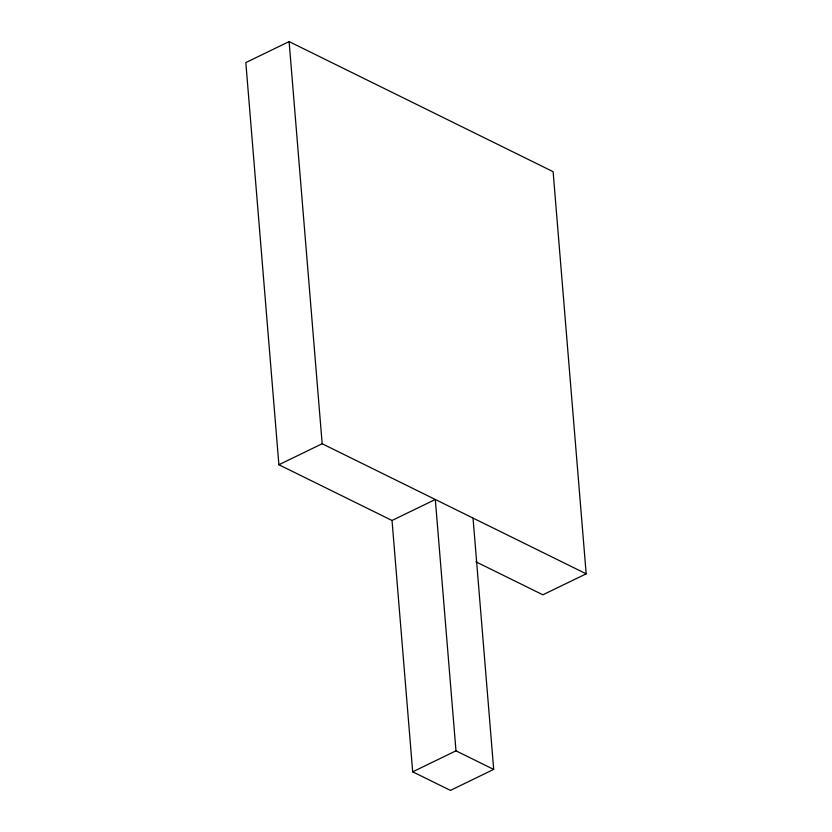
<?xml version="1.0" encoding="UTF-8"?>
<svg xmlns="http://www.w3.org/2000/svg" width="832" height="832" viewBox="0 0 832 832"><rect width="100%" height="100%" fill="white"/><g stroke="black" fill="none" stroke-linecap="round" stroke-linejoin="round"><path stroke-width="1.25" d="M475.925 561.818L542.89 594.807L586.175 573.82L553.114 171.673L289.11 41.6L245.825 62.587L278.886 464.734L392.028 520.478L435.313 499.491L455.978 750.828L493.688 769.413L473.034 518.066M278.886 464.734L322.171 443.747L586.175 573.82M392.028 520.478L412.693 771.815L455.978 750.828M493.688 769.413L450.414 790.4L412.693 771.815M289.11 41.6L322.171 443.747"/></g></svg>
